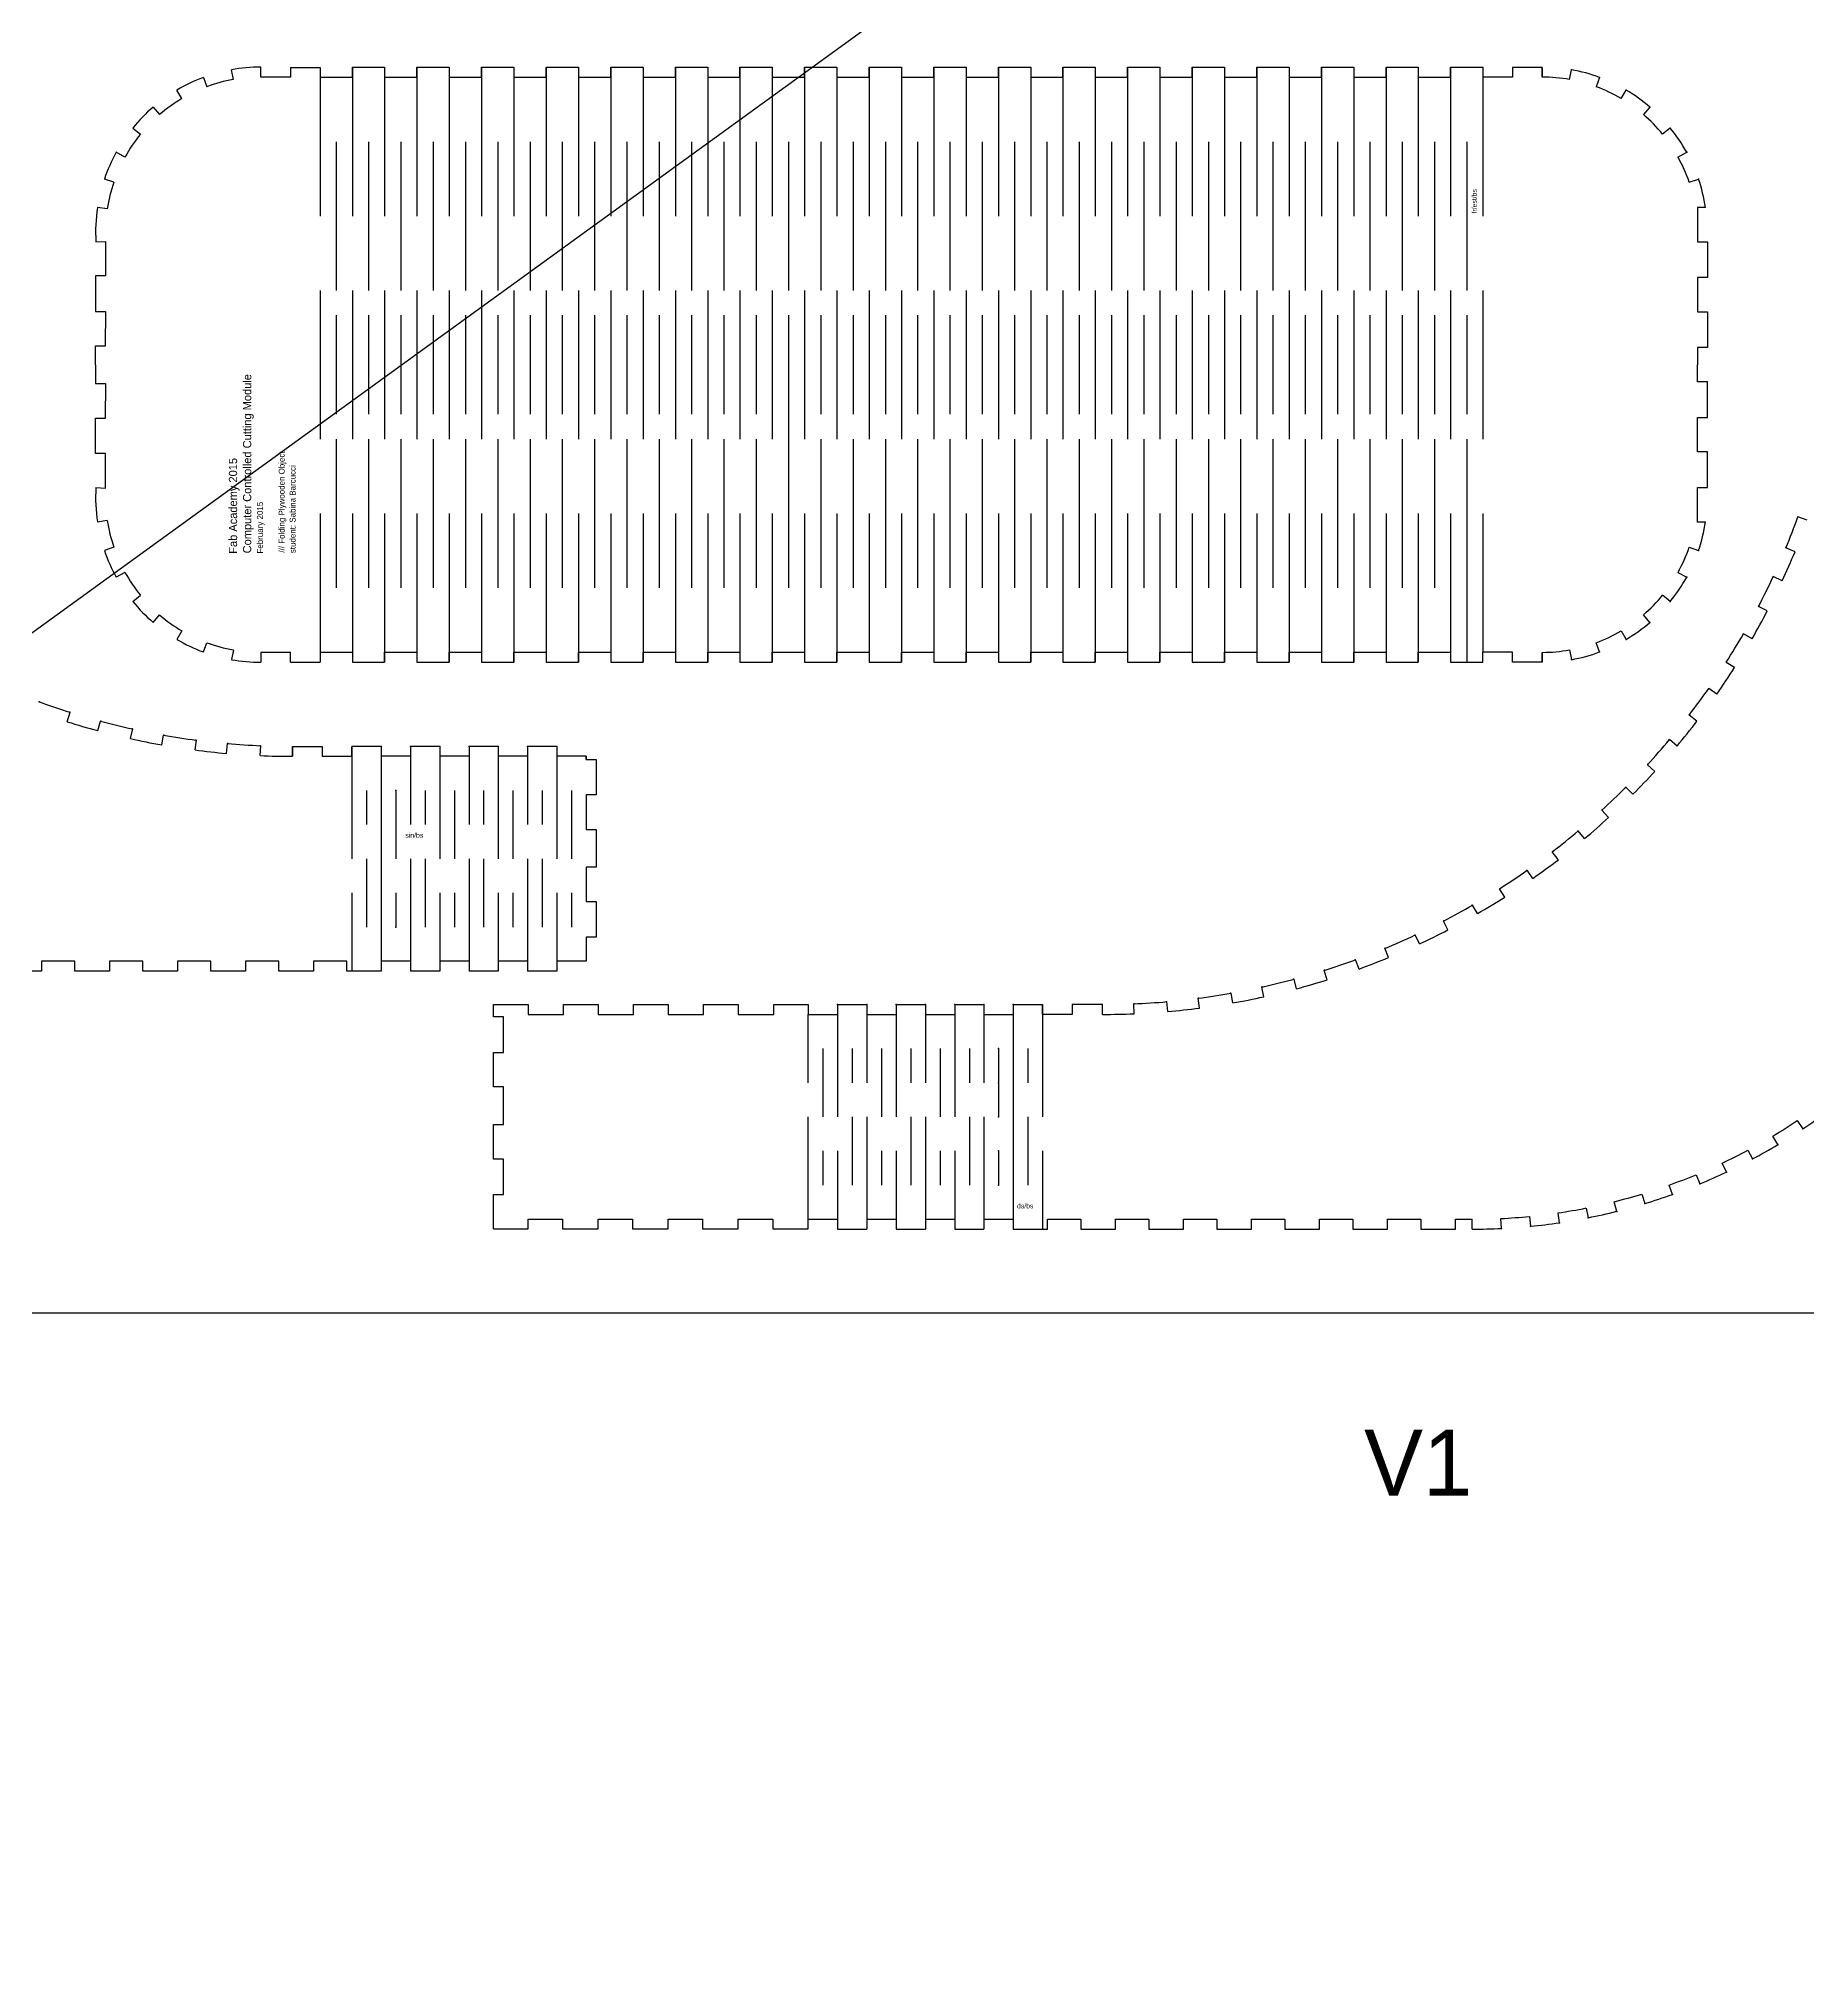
# Model space of a CAD drawing. Header units: millimetres. Extents: x -828 to 5071, y 1205 to 5492.
# Drawn here: x 3574 to 4109, y 4423 to 5009 of the extents above; entities that cross this region are included whole.
import ezdxf

# ---------------------------------------------------------------- set-up
doc = ezdxf.new("R2010")
doc.units = ezdxf.units.MM
doc.layers.get('0').update_dxf_attribs({"true_color": 0xe7f0ff})

msp = doc.modelspace()

# ---------------------------------------------------------------- linework, layer by layer
at = {"color": 5}
for p, q in [((3632.69, 4997.06), (3632.16, 5000.02)), ((3640.98, 4997.8), (3640.98, 5000.8)), ((3649.96, 5000.73), (3658.94, 5000.73)), ((3649.96, 5000.73), (3649.96, 4997.8)), ((3658.94, 5000.73), (3658.94, 4955.73)), ((3668.71, 4997.73), (3668.71, 5000.8)), ((3668.71, 5000.8), (3678.49, 5000.8)), ((3668.71, 5000.73), (3668.71, 4955.73)), ((3678.49, 5000.8), (3678.49, 4997.73)), ((3678.49, 5000.73), (3678.49, 4955.73)), ((3688.27, 4997.73), (3688.27, 5000.8)), ((3688.27, 5000.8), (3698.05, 5000.8)), ((3688.27, 5000.73), (3688.27, 4955.73)), ((3698.05, 5000.8), (3698.05, 4997.73)), ((3698.05, 5000.73), (3698.05, 4955.73)), ((3707.82, 4997.73), (3707.82, 5000.8)), ((3707.82, 5000.8), (3717.6, 5000.8)), ((3707.82, 5000.73), (3707.82, 4955.73)), ((3717.6, 5000.8), (3717.6, 4997.73)), ((3717.6, 5000.73), (3717.6, 4955.73)), ((3727.38, 4997.73), (3727.38, 5000.8)), ((3727.38, 5000.8), (3737.16, 5000.8)), ((3727.38, 5000.73), (3727.38, 4955.73)), ((3737.16, 5000.8), (3737.16, 4997.73)), ((3737.16, 5000.73), (3737.16, 4955.73)), ((3746.94, 4997.73), (3746.94, 5000.8)), ((3746.94, 5000.8), (3756.71, 5000.8)), ((3746.94, 5000.73), (3746.94, 4955.73)), ((3756.71, 5000.8), (3756.71, 4997.73)), ((3756.71, 5000.73), (3756.71, 4955.73)), ((3766.49, 4997.73), (3766.49, 5000.8)), ((3766.49, 5000.8), (3776.27, 5000.8)), ((3766.49, 5000.73), (3766.49, 4955.73)), ((3776.27, 5000.8), (3776.27, 4997.73)), ((3776.27, 5000.73), (3776.27, 4955.73)), ((3786.05, 4997.73), (3786.05, 5000.8)), ((3786.05, 5000.8), (3795.82, 5000.8)), ((3786.05, 5000.73), (3786.05, 4955.73)), ((3795.82, 5000.8), (3795.82, 4997.73)), ((3795.82, 5000.73), (3795.82, 4955.73)), ((3805.6, 4997.73), (3805.6, 5000.8)), ((3805.6, 5000.8), (3815.38, 5000.8)), ((3805.6, 5000.73), (3805.6, 4955.73)), ((3815.38, 5000.8), (3815.38, 4997.73)), ((3815.38, 5000.73), (3815.38, 4955.73)), ((3825.16, 4997.73), (3825.16, 5000.8)), ((3825.16, 5000.8), (3834.94, 5000.8)), ((3825.16, 5000.73), (3825.16, 4955.73)), ((3834.94, 5000.8), (3834.94, 4997.73)), ((3834.94, 5000.73), (3834.94, 4955.73)), ((3844.71, 4997.73), (3844.71, 5000.8)), ((3844.71, 5000.8), (3854.49, 5000.8)), ((3844.71, 5000.73), (3844.71, 4955.73)), ((3854.49, 5000.8), (3854.49, 4997.73)), ((3854.49, 5000.73), (3854.49, 4955.73)), ((3864.27, 4997.73), (3864.27, 5000.8)), ((3864.27, 5000.8), (3874.05, 5000.8)), ((3864.27, 5000.73), (3864.27, 4955.73)), ((3874.05, 5000.8), (3874.05, 4997.73)), ((3874.05, 5000.73), (3874.05, 4955.73)), ((3883.82, 4997.73), (3883.82, 5000.8)), ((3883.82, 5000.8), (3893.6, 5000.8)), ((3883.82, 5000.73), (3883.82, 4955.73)), ((3893.6, 5000.8), (3893.6, 4997.73)), ((3893.6, 5000.73), (3893.6, 4955.73)), ((3903.38, 4997.73), (3903.38, 5000.8)), ((3903.38, 5000.8), (3913.16, 5000.8)), ((3903.38, 5000.73), (3903.38, 4955.73)), ((3913.16, 5000.8), (3913.16, 4997.73)), ((3913.16, 5000.73), (3913.16, 4955.73)), ((3922.94, 4997.73), (3922.94, 5000.8)), ((3922.94, 5000.8), (3932.71, 5000.8)), ((3922.94, 5000.73), (3922.94, 4955.73)), ((3932.71, 5000.8), (3932.71, 4997.73)), ((3932.71, 5000.73), (3932.71, 4955.73)), ((3942.49, 4997.73), (3942.49, 5000.8)), ((3942.49, 5000.8), (3952.27, 5000.8)), ((3942.49, 5000.73), (3942.49, 4955.73)), ((3952.27, 5000.8), (3952.27, 4997.73)), ((3952.27, 5000.73), (3952.27, 4955.73)), ((3962.05, 4997.73), (3962.05, 5000.8)), ((3962.05, 5000.8), (3971.82, 5000.8)), ((3962.05, 5000.73), (3962.05, 4955.73)), ((3971.82, 5000.8), (3971.82, 4997.73)), ((3971.82, 5000.73), (3971.82, 4955.73)), ((3981.6, 4997.73), (3981.6, 5000.8)), ((3981.6, 5000.8), (3991.38, 5000.8)), ((3981.6, 5000.73), (3981.6, 4955.73)), ((3991.38, 5000.8), (3991.38, 4997.73)), ((3991.38, 5000.73), (3991.38, 4955.73)), ((4001.16, 4997.73), (4001.16, 5000.8)), ((4001.16, 5000.8), (4010.94, 5000.8)), ((4001.16, 5000.73), (4001.16, 4955.73)), ((4010.94, 5000.8), (4010.94, 4997.73)), ((4010.94, 5000.73), (4010.94, 4955.73)), ((4028.89, 5000.73), (4019.91, 5000.73)), ((4019.91, 5000.73), (4019.91, 4997.73)), ((4028.89, 5000.73), (4028.89, 4997.8)), ((4028.89, 4997.8), (4028.89, 5000.73)), ((4037.18, 4997.06), (4037.71, 5000.02)), ((3617.13, 4991.3), (3615.61, 4993.88)), ((3623.61, 4997.69), (3624.65, 4994.87)), ((3649.96, 4997.8), (3640.98, 4997.8)), ((3658.94, 4997.73), (3668.71, 4997.73)), ((3678.49, 4997.73), (3688.27, 4997.73)), ((3698.05, 4997.73), (3707.82, 4997.73)), ((3717.6, 4997.73), (3727.38, 4997.73)), ((3737.16, 4997.73), (3746.94, 4997.73)), ((3756.71, 4997.73), (3766.49, 4997.73)), ((3776.27, 4997.73), (3786.05, 4997.73)), ((3795.82, 4997.73), (3805.6, 4997.73)), ((3815.38, 4997.73), (3825.16, 4997.73)), ((3834.94, 4997.73), (3844.71, 4997.73)), ((3854.49, 4997.73), (3864.27, 4997.73)), ((3874.05, 4997.73), (3883.82, 4997.73)), ((3893.6, 4997.73), (3903.38, 4997.73)), ((3913.16, 4997.73), (3922.94, 4997.73)), ((3932.71, 4997.73), (3942.49, 4997.73)), ((3952.27, 4997.73), (3962.05, 4997.73)), ((3971.82, 4997.73), (3981.6, 4997.73)), ((3991.38, 4997.73), (4001.16, 4997.73)), ((4019.91, 4997.73), (4010.94, 4997.73)), ((4046.26, 4997.69), (4045.22, 4994.87)), ((4052.74, 4991.3), (4054.26, 4993.88)), ((3608.41, 4988.73), (3610.36, 4986.45)), ((4061.46, 4988.73), (4059.51, 4986.45)), ((3602.23, 4982.38), (3604.55, 4980.49)), ((4067.64, 4982.38), (4065.32, 4980.49)), ((3663.82, 4978.23), (3663.82, 4933.23)), ((3673.6, 4978.23), (3673.6, 4933.23)), ((3683.38, 4978.23), (3683.38, 4933.23)), ((3693.16, 4978.23), (3693.16, 4933.23)), ((3702.94, 4978.23), (3702.94, 4933.23)), ((3712.71, 4978.23), (3712.71, 4933.23)), ((3722.49, 4978.23), (3722.49, 4933.23)), ((3732.27, 4978.23), (3732.27, 4933.23)), ((3742.05, 4978.23), (3742.05, 4933.23)), ((3751.82, 4978.23), (3751.82, 4933.23)), ((3761.6, 4978.23), (3761.6, 4933.23)), ((3771.38, 4978.23), (3771.38, 4933.23)), ((3781.16, 4978.23), (3781.16, 4933.23)), ((3790.94, 4978.23), (3790.94, 4933.23)), ((3800.71, 4978.23), (3800.71, 4933.23)), ((3810.49, 4978.23), (3810.49, 4933.23)), ((3820.27, 4978.23), (3820.27, 4933.23)), ((3830.05, 4978.23), (3830.05, 4933.23)), ((3839.82, 4978.23), (3839.82, 4933.23)), ((3849.6, 4978.23), (3849.6, 4933.23)), ((3859.38, 4978.23), (3859.38, 4933.23)), ((3869.16, 4978.23), (3869.16, 4933.23)), ((3878.94, 4978.23), (3878.94, 4933.23)), ((3888.71, 4978.23), (3888.71, 4933.23)), ((3898.49, 4978.23), (3898.49, 4933.23)), ((3908.27, 4978.23), (3908.27, 4933.23)), ((3918.05, 4978.23), (3918.05, 4933.23)), ((3927.82, 4978.23), (3927.82, 4933.23)), ((3937.6, 4978.23), (3937.6, 4933.23)), ((3947.38, 4978.23), (3947.38, 4933.23)), ((3957.16, 4978.23), (3957.16, 4933.23)), ((3966.94, 4978.23), (3966.94, 4933.23)), ((3976.71, 4978.23), (3976.71, 4933.23)), ((3986.49, 4978.23), (3986.49, 4933.23)), ((3996.27, 4978.23), (3996.27, 4933.23)), ((4006.05, 4978.23), (4006.05, 4933.23)), ((3599.89, 4973.59), (3597.27, 4975.04)), ((4069.98, 4973.59), (4072.61, 4975.04)), ((3596.52, 4965.98), (3593.68, 4966.94)), ((4073.36, 4965.98), (4076.19, 4966.94)), ((3594.54, 4957.89), (3591.57, 4958.34)), ((4078.3, 4958.34), (4075.87, 4958.34)), ((4075.87, 4958.34), (4075.87, 4947.89)), ((3591.09, 4947.9), (3594.01, 4948.07)), ((3594.01, 4948.07), (3594.01, 4937.62)), ((4075.87, 4947.89), (4078.87, 4947.89)), ((4078.87, 4947.89), (4078.87, 4937.14)), ((3594.01, 4937.62), (3591.01, 4937.62)), ((3591.01, 4937.62), (3591.01, 4926.87)), ((4078.87, 4937.14), (4075.87, 4937.14)), ((4075.87, 4937.14), (4075.87, 4926.7)), ((3658.94, 4933.23), (3658.94, 4888.23)), ((3668.71, 4933.23), (3668.71, 4888.23)), ((3678.49, 4933.23), (3678.49, 4888.23)), ((3688.27, 4933.23), (3688.27, 4888.23)), ((3698.05, 4933.23), (3698.05, 4888.23)), ((3707.82, 4933.23), (3707.82, 4888.23)), ((3717.6, 4933.23), (3717.6, 4888.23)), ((3727.38, 4933.23), (3727.38, 4888.23)), ((3737.16, 4933.23), (3737.16, 4888.23)), ((3746.94, 4933.23), (3746.94, 4888.23)), ((3756.71, 4933.23), (3756.71, 4888.23)), ((3766.49, 4933.23), (3766.49, 4888.23)), ((3776.27, 4933.23), (3776.27, 4888.23)), ((3786.05, 4933.23), (3786.05, 4888.23)), ((3795.82, 4933.23), (3795.82, 4888.23)), ((3805.6, 4933.23), (3805.6, 4888.23)), ((3815.38, 4933.23), (3815.38, 4888.23)), ((3825.16, 4933.23), (3825.16, 4888.23)), ((3834.94, 4933.23), (3834.94, 4888.23)), ((3844.71, 4933.23), (3844.71, 4888.23)), ((3854.49, 4933.23), (3854.49, 4888.23)), ((3864.27, 4933.23), (3864.27, 4888.23)), ((3874.05, 4933.23), (3874.05, 4888.23)), ((3883.82, 4933.23), (3883.82, 4888.23)), ((3893.6, 4933.23), (3893.6, 4888.23)), ((3903.38, 4933.23), (3903.38, 4888.23)), ((3913.16, 4933.23), (3913.16, 4888.23)), ((3922.94, 4933.23), (3922.94, 4888.23)), ((3932.71, 4933.23), (3932.71, 4888.23)), ((3942.49, 4933.23), (3942.49, 4888.23)), ((3952.27, 4933.23), (3952.27, 4888.23)), ((3962.05, 4933.23), (3962.05, 4888.23)), ((3971.82, 4933.23), (3971.82, 4888.23)), ((3981.6, 4933.23), (3981.6, 4888.23)), ((3991.38, 4933.23), (3991.38, 4888.23)), ((4001.16, 4933.23), (4001.16, 4888.23)), ((4010.94, 4933.23), (4010.94, 4888.23)), ((3591.01, 4926.87), (3594.01, 4926.87)), ((3594.01, 4926.87), (3594.01, 4921.65)), ((3663.82, 4925.73), (3663.82, 4895.73)), ((3673.6, 4925.73), (3673.6, 4895.73)), ((3683.38, 4925.73), (3683.38, 4895.73)), ((3693.16, 4925.73), (3693.16, 4895.73)), ((3702.94, 4925.73), (3702.94, 4895.73)), ((3712.71, 4925.73), (3712.71, 4895.73)), ((3722.49, 4925.73), (3722.49, 4895.73)), ((3732.27, 4925.73), (3732.27, 4895.73)), ((3742.05, 4925.73), (3742.05, 4895.73)), ((3751.82, 4925.73), (3751.82, 4895.73)), ((3761.6, 4925.73), (3761.6, 4895.73)), ((3771.38, 4925.73), (3771.38, 4895.73)), ((3781.16, 4925.73), (3781.16, 4895.73)), ((3790.94, 4925.73), (3790.94, 4895.73)), ((3800.71, 4925.73), (3800.71, 4843.23)), ((3810.49, 4925.73), (3810.49, 4895.73)), ((3820.27, 4925.73), (3820.27, 4895.73)), ((3830.05, 4925.73), (3830.05, 4895.73)), ((3839.82, 4925.73), (3839.82, 4895.73)), ((3849.6, 4925.73), (3849.6, 4895.73)), ((3859.38, 4925.73), (3859.38, 4895.73)), ((3869.16, 4925.73), (3869.16, 4895.73)), ((3878.94, 4925.73), (3878.94, 4895.73)), ((3888.71, 4925.73), (3888.71, 4895.73)), ((3898.49, 4925.73), (3898.49, 4895.73)), ((3908.27, 4925.73), (3908.27, 4895.73)), ((3918.05, 4925.73), (3918.05, 4895.73)), ((3927.82, 4925.73), (3927.82, 4895.73)), ((3937.6, 4925.73), (3937.6, 4895.73)), ((3947.38, 4925.73), (3947.38, 4895.73)), ((3957.16, 4925.73), (3957.16, 4895.73)), ((3966.94, 4925.73), (3966.94, 4895.73)), ((3976.71, 4925.73), (3976.71, 4895.73)), ((3986.49, 4925.73), (3986.49, 4895.73)), ((3996.27, 4925.73), (3996.27, 4895.73)), ((4006.05, 4925.73), (4006.05, 4895.73)), ((4075.87, 4926.7), (4078.87, 4926.7)), ((4078.87, 4926.7), (4078.87, 4915.95)), ((3594.01, 4916.43), (3594.01, 4921.65)), ((3591.01, 4910.73), (3591.01, 4916.43)), ((3591.01, 4916.43), (3594.01, 4916.43)), ((4078.87, 4915.95), (4075.87, 4915.95)), ((4075.87, 4915.95), (4075.87, 4910.73)), ((3591.01, 4910.73), (3591.01, 4905.03)), ((4075.87, 4905.5), (4075.87, 4910.73)), ((3591.01, 4905.03), (3594.01, 4905.03)), ((3594.01, 4905.03), (3594.01, 4899.8)), ((3594.01, 4894.58), (3594.01, 4899.8)), ((4078.87, 4905.5), (4075.87, 4905.5)), ((4078.87, 4894.76), (4078.87, 4905.5)), ((3591.01, 4883.83), (3591.01, 4894.58)), ((3591.01, 4894.58), (3594.01, 4894.58)), ((4075.87, 4884.31), (4075.87, 4894.76)), ((4075.87, 4894.76), (4078.87, 4894.76)), ((3663.82, 4888.23), (3663.82, 4843.23)), ((3673.6, 4888.23), (3673.6, 4843.23)), ((3683.38, 4888.23), (3683.38, 4843.23)), ((3693.16, 4888.23), (3693.16, 4843.23)), ((3702.94, 4888.23), (3702.94, 4843.23)), ((3712.71, 4888.23), (3712.71, 4843.23)), ((3722.49, 4888.23), (3722.49, 4843.23)), ((3732.27, 4888.23), (3732.27, 4843.23)), ((3742.05, 4888.23), (3742.05, 4843.23)), ((3751.82, 4888.23), (3751.82, 4843.23)), ((3761.6, 4888.23), (3761.6, 4843.23)), ((3771.38, 4888.23), (3771.38, 4843.23)), ((3781.16, 4888.23), (3781.16, 4843.23)), ((3790.94, 4888.23), (3790.94, 4843.23)), ((3810.49, 4888.23), (3810.49, 4843.23)), ((3820.27, 4888.23), (3820.27, 4843.23)), ((3830.05, 4888.23), (3830.05, 4843.23)), ((3839.82, 4888.23), (3839.82, 4843.23)), ((3849.6, 4888.23), (3849.6, 4843.23)), ((3859.38, 4888.23), (3859.38, 4843.23)), ((3869.16, 4888.23), (3869.16, 4843.23)), ((3878.94, 4888.23), (3878.94, 4843.23)), ((3888.71, 4888.23), (3888.71, 4843.23)), ((3898.49, 4888.23), (3898.49, 4843.23)), ((3908.27, 4888.23), (3908.27, 4843.23)), ((3918.05, 4888.23), (3918.05, 4843.23)), ((3927.82, 4888.23), (3927.82, 4843.23)), ((3937.6, 4888.23), (3937.6, 4843.23)), ((3947.38, 4888.23), (3947.38, 4843.23)), ((3957.16, 4888.23), (3957.16, 4843.23)), ((3966.94, 4888.23), (3966.94, 4843.23)), ((3976.71, 4888.23), (3976.71, 4843.23)), ((3986.49, 4888.23), (3986.49, 4843.23)), ((3996.27, 4888.23), (3996.27, 4843.23)), ((4006.05, 4888.23), (4006.05, 4820.8)), ((3594.01, 4883.83), (3591.01, 4883.83)), ((3594.01, 4873.39), (3594.01, 4883.83)), ((4078.87, 4884.31), (4075.87, 4884.31)), ((4078.87, 4873.56), (4078.87, 4884.31)), ((3591.09, 4873.56), (3594.01, 4873.39)), ((4075.87, 4863.11), (4075.87, 4873.56)), ((4075.87, 4873.56), (4078.87, 4873.56)), ((3658.94, 4865.73), (3658.94, 4820.73)), ((3668.71, 4865.73), (3668.71, 4820.73)), ((3678.49, 4865.73), (3678.49, 4820.73)), ((3688.27, 4865.73), (3688.27, 4820.73)), ((3698.05, 4865.73), (3698.05, 4820.73)), ((3707.82, 4865.73), (3707.82, 4820.73)), ((3717.6, 4865.73), (3717.6, 4820.73)), ((3727.38, 4865.73), (3727.38, 4820.73)), ((3737.16, 4865.73), (3737.16, 4820.73)), ((3746.94, 4865.73), (3746.94, 4820.73)), ((3756.71, 4865.73), (3756.71, 4820.73)), ((3766.49, 4865.73), (3766.49, 4820.73)), ((3776.27, 4865.73), (3776.27, 4820.73)), ((3786.05, 4865.73), (3786.05, 4820.73)), ((3795.82, 4865.73), (3795.82, 4820.73)), ((3805.6, 4865.73), (3805.6, 4820.73)), ((3815.38, 4865.73), (3815.38, 4820.73)), ((3825.16, 4865.73), (3825.16, 4820.73)), ((3834.94, 4865.73), (3834.94, 4820.73)), ((3844.71, 4865.73), (3844.71, 4820.73)), ((3854.49, 4865.73), (3854.49, 4820.73)), ((3864.27, 4865.73), (3864.27, 4820.73)), ((3874.05, 4865.73), (3874.05, 4820.73)), ((3883.82, 4865.73), (3883.82, 4820.73)), ((3893.6, 4865.73), (3893.6, 4820.73)), ((3903.38, 4865.73), (3903.38, 4820.73)), ((3913.16, 4865.73), (3913.16, 4820.73)), ((3922.94, 4865.73), (3922.94, 4820.73)), ((3932.71, 4865.73), (3932.71, 4820.73)), ((3942.49, 4865.73), (3942.49, 4820.73)), ((3952.27, 4865.73), (3952.27, 4820.73)), ((3962.05, 4865.73), (3962.05, 4820.73)), ((3971.82, 4865.73), (3971.82, 4820.73)), ((3981.6, 4865.73), (3981.6, 4820.73)), ((3991.38, 4865.73), (3991.38, 4820.73)), ((4001.16, 4865.73), (4001.16, 4820.73)), ((4010.94, 4865.73), (4010.94, 4823.73)), ((4109.1, 4863.65), (4106.28, 4864.67)), ((3594.54, 4863.57), (3591.57, 4863.11)), ((4078.3, 4863.11), (4075.87, 4863.11)), ((3596.52, 4855.48), (3593.68, 4854.51)), ((4073.36, 4855.48), (4076.19, 4854.51)), ((4105.4, 4854.13), (4102.63, 4855.28)), ((3599.89, 4847.86), (3597.27, 4846.41)), ((4069.98, 4847.86), (4072.61, 4846.41)), ((4101.53, 4845.33), (4098.81, 4846.6)), ((3602.23, 4839.07), (3604.55, 4840.97)), ((4067.64, 4839.07), (4065.32, 4840.97)), ((4097.01, 4836.18), (4094.35, 4837.56)), ((3608.41, 4832.73), (3610.36, 4835)), ((3617.13, 4830.15), (3615.61, 4827.57)), ((4052.74, 4830.15), (4054.26, 4827.57)), ((4061.46, 4832.73), (4059.51, 4835)), ((3623.61, 4823.77), (3624.65, 4826.58)), ((3632.69, 4824.39), (3632.16, 4821.44)), ((3649.96, 4823.65), (3640.98, 4823.65)), ((3640.98, 4823.65), (3640.98, 4820.65)), ((3649.96, 4820.73), (3649.96, 4823.65)), ((3658.94, 4823.73), (3668.71, 4823.73)), ((3668.71, 4823.73), (3668.71, 4820.65)), ((3678.49, 4820.65), (3678.49, 4823.73)), ((3678.49, 4823.73), (3688.27, 4823.73)), ((3688.27, 4823.73), (3688.27, 4820.65)), ((3698.05, 4820.65), (3698.05, 4823.73)), ((3698.05, 4823.73), (3707.82, 4823.73)), ((3707.82, 4823.73), (3707.82, 4820.65)), ((3717.6, 4820.65), (3717.6, 4823.73)), ((3717.6, 4823.73), (3727.38, 4823.73)), ((3727.38, 4823.73), (3727.38, 4820.65)), ((3737.16, 4820.65), (3737.16, 4823.73)), ((3737.16, 4823.73), (3746.94, 4823.73)), ((3746.94, 4823.73), (3746.94, 4820.65)), ((3756.71, 4820.65), (3756.71, 4823.73)), ((3756.71, 4823.73), (3766.49, 4823.73)), ((3766.49, 4823.73), (3766.49, 4820.65)), ((3776.27, 4820.65), (3776.27, 4823.73)), ((3776.27, 4823.73), (3786.05, 4823.73)), ((3786.05, 4823.73), (3786.05, 4820.65)), ((3795.82, 4820.65), (3795.82, 4823.73)), ((3795.82, 4823.73), (3805.6, 4823.73)), ((3805.6, 4823.73), (3805.6, 4820.65)), ((3815.38, 4820.65), (3815.38, 4823.73)), ((3815.38, 4823.73), (3825.16, 4823.73)), ((3825.16, 4823.73), (3825.16, 4820.65)), ((3834.94, 4820.65), (3834.94, 4823.73)), ((3834.94, 4823.73), (3844.71, 4823.73)), ((3844.71, 4823.73), (3844.71, 4820.65)), ((3854.49, 4820.65), (3854.49, 4823.73)), ((3854.49, 4823.73), (3864.27, 4823.73)), ((3864.27, 4823.73), (3864.27, 4820.65)), ((3874.05, 4820.65), (3874.05, 4823.73)), ((3874.05, 4823.73), (3883.82, 4823.73)), ((3883.82, 4823.73), (3883.82, 4820.65)), ((3893.6, 4820.65), (3893.6, 4823.73)), ((3893.6, 4823.73), (3903.38, 4823.73)), ((3903.38, 4823.73), (3903.38, 4820.65)), ((3913.16, 4820.65), (3913.16, 4823.73)), ((3913.16, 4823.73), (3922.94, 4823.73)), ((3922.94, 4823.73), (3922.94, 4820.65)), ((3932.71, 4820.65), (3932.71, 4823.73)), ((3932.71, 4823.73), (3942.49, 4823.73)), ((3942.49, 4823.73), (3942.49, 4820.65)), ((3952.27, 4820.65), (3952.27, 4823.73)), ((3952.27, 4823.73), (3962.05, 4823.73)), ((3962.05, 4823.73), (3962.05, 4820.65)), ((3971.82, 4820.65), (3971.82, 4823.73)), ((3971.82, 4823.73), (3981.6, 4823.73)), ((3981.6, 4823.73), (3981.6, 4820.65)), ((3991.38, 4820.65), (3991.38, 4823.73)), ((3991.38, 4823.73), (4001.16, 4823.73)), ((4001.16, 4823.73), (4001.16, 4820.65)), ((4010.94, 4820.65), (4010.94, 4823.73)), ((4019.91, 4823.73), (4010.94, 4823.73)), ((4019.91, 4820.73), (4019.91, 4823.73)), ((4028.89, 4820.73), (4028.89, 4823.65)), ((4028.89, 4823.65), (4028.89, 4820.73)), ((4037.18, 4824.39), (4037.71, 4821.44)), ((4046.26, 4823.77), (4045.22, 4826.58)), ((4092.39, 4827.75), (4089.79, 4829.25)), ((3649.96, 4820.73), (3658.94, 4820.73)), ((3668.71, 4820.65), (3678.49, 4820.65)), ((3688.27, 4820.65), (3698.05, 4820.65)), ((3707.82, 4820.65), (3717.6, 4820.65)), ((3727.38, 4820.65), (3737.16, 4820.65)), ((3746.94, 4820.65), (3756.71, 4820.65)), ((3766.49, 4820.65), (3776.27, 4820.65)), ((3786.05, 4820.65), (3795.82, 4820.65)), ((3805.6, 4820.65), (3815.38, 4820.65)), ((3825.16, 4820.65), (3834.94, 4820.65)), ((3844.71, 4820.65), (3854.49, 4820.65)), ((3864.27, 4820.65), (3874.05, 4820.65)), ((3883.82, 4820.65), (3893.6, 4820.65)), ((3903.38, 4820.65), (3913.16, 4820.65)), ((3922.94, 4820.65), (3932.71, 4820.65)), ((3942.49, 4820.65), (3952.27, 4820.65)), ((3962.05, 4820.65), (3971.82, 4820.65)), ((3981.6, 4820.65), (3991.38, 4820.65)), ((4001.16, 4820.65), (4010.94, 4820.65)), ((4028.89, 4820.73), (4019.91, 4820.73)), ((4087.09, 4819.02), (4084.56, 4820.63)), ((4081.76, 4811.03), (4079.3, 4812.75)), ((3582.43, 4802.65), (3583.34, 4805.51)), ((3591.66, 4799.96), (3592.44, 4802.86)), ((3601.58, 4797.53), (3602.23, 4800.46)), ((4075.72, 4802.8), (4073.34, 4804.62)), ((3611, 4795.66), (3611.52, 4798.61)), ((3621.09, 4794.1), (3621.49, 4797.08)), ((3630.65, 4793.06), (3630.91, 4796.05)), ((3640.84, 4792.39), (3640.97, 4795.39)), ((3650.59, 4795.18), (3650.59, 4792.18)), ((3650.59, 4792.18), (3650.59, 4795.18)), ((3650.59, 4792.18), (3650.59, 4795.18)), ((3650.59, 4795.18), (3659.57, 4795.18)), ((3659.57, 4795.18), (3659.57, 4792.18)), ((3677.42, 4795.18), (3668.55, 4795.18)), ((3668.55, 4795.18), (3668.55, 4761.18)), ((3668.55, 4792.18), (3668.55, 4795.1)), ((3677.42, 4795.18), (3677.42, 4792.18)), ((3677.42, 4795.18), (3677.42, 4727.18)), ((3695.16, 4795.18), (3686.29, 4795.18)), ((3686.29, 4795.18), (3686.29, 4792.18)), ((3686.29, 4795.18), (3686.29, 4771.51)), ((3695.16, 4795.18), (3695.16, 4792.18)), ((3695.16, 4795.18), (3695.16, 4761.18)), ((3712.9, 4795.18), (3704.03, 4795.18)), ((3704.03, 4795.18), (3704.03, 4792.18)), ((3704.03, 4795.18), (3704.03, 4771.51)), ((3712.9, 4795.18), (3712.9, 4792.18)), ((3712.9, 4795.18), (3712.9, 4761.18)), ((3730.64, 4795.18), (3721.77, 4795.18)), ((3721.77, 4795.18), (3721.77, 4792.18)), ((3721.77, 4795.18), (3721.77, 4771.51)), ((3730.64, 4795.18), (3730.64, 4792.18)), ((3730.64, 4795.18), (3730.64, 4761.18)), ((4069.7, 4795.3), (4067.41, 4797.23)), ((3659.57, 4792.18), (3668.55, 4792.18)), ((3686.29, 4792.18), (3677.42, 4792.18)), ((3704.03, 4792.18), (3695.16, 4792.18)), ((3721.77, 4792.18), (3712.9, 4792.18)), ((3739.51, 4792.18), (3730.64, 4792.18)), ((3739.47, 4792.18), (3739.47, 4791.24)), ((3739.47, 4791.24), (3742.47, 4791.24)), ((3739.51, 4791.24), (3739.51, 4792.18)), ((3742.47, 4791.24), (3742.47, 4780.49)), ((4062.97, 4787.63), (4060.76, 4789.65)), ((4056.33, 4780.69), (4054.2, 4782.81)), ((3672.98, 4781.85), (3672.98, 4771.51)), ((3681.85, 4781.85), (3681.85, 4761.18)), ((3690.72, 4781.85), (3690.72, 4771.51)), ((3699.59, 4781.85), (3699.59, 4761.18)), ((3708.46, 4781.85), (3708.46, 4771.51)), ((3717.33, 4781.85), (3717.33, 4761.18)), ((3726.2, 4781.85), (3726.2, 4771.51)), ((3735.07, 4781.85), (3735.07, 4761.18)), ((3742.47, 4780.49), (3739.47, 4780.49)), ((3739.47, 4780.49), (3739.47, 4770.04)), ((4048.95, 4773.62), (4046.92, 4775.84)), ((3739.47, 4770.04), (3742.47, 4770.04)), ((3742.47, 4770.04), (3742.47, 4758.65)), ((4041.73, 4767.29), (4039.8, 4769.59)), ((3672.98, 4761.18), (3672.98, 4740.51)), ((3686.29, 4761.18), (3686.29, 4727.18)), ((3690.72, 4761.18), (3690.72, 4740.51)), ((3704.03, 4761.18), (3704.03, 4727.18)), ((3708.46, 4761.18), (3708.46, 4740.51)), ((3721.77, 4761.18), (3721.77, 4727.18)), ((3726.2, 4761.18), (3726.2, 4740.51)), ((4033.76, 4760.9), (4031.94, 4763.28)), ((3742.47, 4758.65), (3739.47, 4758.65)), ((3739.47, 4758.65), (3739.47, 4748.2)), ((4026.01, 4755.22), (4024.29, 4757.67)), ((3668.55, 4750.84), (3668.55, 4727.18)), ((3681.85, 4750.84), (3681.85, 4740.51)), ((3695.16, 4750.84), (3695.16, 4727.18)), ((3699.59, 4750.84), (3699.59, 4740.51)), ((3712.9, 4750.84), (3712.9, 4727.18)), ((3717.33, 4750.84), (3717.33, 4740.51)), ((3730.64, 4750.84), (3730.64, 4727.18)), ((3735.07, 4750.84), (3735.07, 4740.51)), ((3739.47, 4748.2), (3742.47, 4748.2)), ((3742.47, 4748.2), (3742.47, 4737.45)), ((4017.52, 4749.54), (4015.91, 4752.07)), ((4000.36, 4739.65), (3998.97, 4742.31)), ((4009.31, 4744.56), (4007.81, 4747.16)), ((3742.47, 4737.45), (3739.47, 4737.45)), ((3739.47, 4737.45), (3739.47, 4730.18)), ((3991.74, 4735.4), (3990.47, 4738.11)), ((3584.75, 4730.18), (3574.61, 4730.18)), ((3574.61, 4730.18), (3574.61, 4727.18)), ((3584.75, 4730.18), (3574.61, 4730.18)), ((3574.61, 4730.18), (3574.61, 4727.18)), ((3584.75, 4727.18), (3584.75, 4730.18)), ((3584.75, 4727.18), (3584.75, 4730.18)), ((3605.33, 4730.18), (3595.19, 4730.18)), ((3595.19, 4730.18), (3595.19, 4727.18)), ((3605.33, 4730.18), (3595.19, 4730.18)), ((3595.19, 4730.18), (3595.19, 4727.18)), ((3605.33, 4727.18), (3605.33, 4730.18)), ((3605.33, 4727.18), (3605.33, 4730.18)), ((3625.91, 4730.18), (3615.77, 4730.18)), ((3615.77, 4730.18), (3615.77, 4727.18)), ((3625.91, 4730.18), (3615.77, 4730.18)), ((3615.77, 4730.18), (3615.77, 4727.18)), ((3625.91, 4727.18), (3625.91, 4730.18)), ((3625.91, 4727.18), (3625.91, 4730.18)), ((3646.49, 4730.18), (3636.35, 4730.18)), ((3636.35, 4730.18), (3636.35, 4727.18)), ((3646.49, 4730.18), (3636.35, 4730.18)), ((3636.35, 4730.18), (3636.35, 4727.18)), ((3646.49, 4727.18), (3646.49, 4730.18)), ((3646.49, 4727.18), (3646.49, 4730.18)), ((3667.07, 4730.18), (3656.93, 4730.18)), ((3656.93, 4730.18), (3656.93, 4727.18)), ((3667.07, 4730.18), (3656.93, 4730.18)), ((3656.93, 4730.18), (3656.93, 4727.18)), ((3667.07, 4727.18), (3667.07, 4730.18)), ((3667.07, 4727.18), (3667.07, 4730.18)), ((3686.29, 4730.18), (3677.42, 4730.18)), ((3677.42, 4730.18), (3677.42, 4727.18)), ((3686.29, 4730.18), (3686.29, 4727.18)), ((3704.03, 4730.18), (3695.16, 4730.18)), ((3695.16, 4730.18), (3695.16, 4727.18)), ((3704.03, 4730.18), (3704.03, 4727.18)), ((3721.77, 4730.18), (3712.9, 4730.18)), ((3712.9, 4730.18), (3712.9, 4727.18)), ((3721.77, 4730.18), (3721.77, 4727.18)), ((3739.51, 4730.18), (3730.64, 4730.18)), ((3730.64, 4730.18), (3730.64, 4727.18)), ((3973.44, 4727.8), (3972.41, 4730.62)), ((3982.39, 4731.28), (3981.24, 4734.06)), ((3574.61, 4727.18), (3564.17, 4727.18)), ((3574.61, 4727.18), (3564.17, 4727.18)), ((3595.19, 4727.18), (3584.75, 4727.18)), ((3595.19, 4727.18), (3584.75, 4727.18)), ((3615.77, 4727.18), (3605.33, 4727.18)), ((3615.77, 4727.18), (3605.33, 4727.18)), ((3636.35, 4727.18), (3625.91, 4727.18)), ((3636.35, 4727.18), (3625.91, 4727.18)), ((3656.93, 4727.18), (3646.49, 4727.18)), ((3656.93, 4727.18), (3646.49, 4727.18)), ((3668.55, 4727.18), (3667.07, 4727.18)), ((3668.55, 4727.18), (3667.07, 4727.18)), ((3677.42, 4727.18), (3668.55, 4727.18)), ((3695.16, 4727.18), (3686.29, 4727.18)), ((3712.9, 4727.18), (3704.03, 4727.18)), ((3730.64, 4727.18), (3721.77, 4727.18)), ((3954.54, 4721.83), (3953.76, 4724.73)), ((3963.77, 4724.52), (3962.86, 4727.38)), ((3915.55, 4714.93), (3915.29, 4717.92)), ((3925.11, 4715.97), (3924.72, 4718.95)), ((3935.2, 4717.53), (3934.68, 4720.48)), ((3944.62, 4719.4), (3943.97, 4722.33)), ((3711.47, 4717.05), (3711.47, 4717.05)), ((3711.47, 4717.05), (3721.92, 4717.05)), ((3711.47, 4713.28), (3711.47, 4717.05)), ((3714.47, 4713.28), (3711.47, 4713.28)), ((3714.47, 4702.53), (3714.47, 4713.28)), ((3721.92, 4717.05), (3721.92, 4714.05)), ((3721.92, 4714.05), (3732.66, 4714.05)), ((3732.66, 4714.05), (3732.66, 4717.05)), ((3732.66, 4717.05), (3743.11, 4717.05)), ((3743.11, 4717.05), (3743.11, 4714.05)), ((3743.11, 4714.05), (3753.86, 4714.05)), ((3753.86, 4714.05), (3753.86, 4717.05)), ((3753.86, 4717.05), (3764.3, 4717.05)), ((3764.3, 4717.05), (3764.3, 4714.05)), ((3764.3, 4714.05), (3775.05, 4714.05)), ((3775.05, 4714.05), (3775.05, 4717.05)), ((3775.05, 4717.05), (3785.5, 4717.05)), ((3785.5, 4717.05), (3785.5, 4714.05)), ((3785.5, 4714.05), (3796.25, 4714.05)), ((3796.25, 4714.05), (3796.25, 4717.05)), ((3796.25, 4717.05), (3806.69, 4717.05)), ((3806.69, 4717.05), (3806.69, 4714.05)), ((3806.69, 4714.05), (3815.56, 4714.05)), ((3806.69, 4693.38), (3806.69, 4714.05)), ((3815.56, 4717.05), (3824.43, 4717.05)), ((3815.56, 4717.05), (3815.56, 4714.05)), ((3815.56, 4717.05), (3815.56, 4683.05)), ((3824.43, 4717.05), (3824.43, 4714.05)), ((3824.43, 4717.05), (3824.43, 4693.38)), ((3824.43, 4714.05), (3833.3, 4714.05)), ((3833.3, 4717.05), (3842.17, 4717.05)), ((3833.3, 4717.05), (3833.3, 4714.05)), ((3833.3, 4717.05), (3833.3, 4683.05)), ((3842.17, 4717.05), (3842.17, 4714.05)), ((3842.17, 4717.05), (3842.17, 4693.38)), ((3842.17, 4714.05), (3851.04, 4714.05)), ((3851.04, 4717.05), (3859.91, 4717.05)), ((3851.04, 4717.05), (3851.04, 4714.05)), ((3851.04, 4717.05), (3851.04, 4683.05)), ((3859.91, 4717.05), (3859.91, 4714.05)), ((3859.91, 4717.05), (3859.91, 4693.38)), ((3859.91, 4714.05), (3868.78, 4714.05)), ((3868.78, 4717.05), (3877.65, 4717.05)), ((3868.78, 4717.05), (3868.78, 4714.05)), ((3868.78, 4717.05), (3868.78, 4649.05)), ((3877.65, 4717.05), (3877.65, 4683.05)), ((3877.65, 4714.05), (3877.65, 4716.97)), ((3886.63, 4714.05), (3877.65, 4714.05)), ((3895.76, 4717.05), (3886.63, 4717.05)), ((3886.63, 4717.05), (3886.63, 4714.05)), ((3895.76, 4714.05), (3895.76, 4717.05)), ((3905.37, 4714.26), (3905.23, 4717.26)), ((3711.47, 4692.09), (3711.47, 4702.53)), ((3711.47, 4702.53), (3714.47, 4702.53)), ((3811.13, 4703.72), (3811.13, 4683.05)), ((3820, 4703.72), (3820, 4693.38)), ((3828.87, 4703.72), (3828.87, 4683.05)), ((3837.74, 4703.72), (3837.74, 4693.38)), ((3846.61, 4703.72), (3846.61, 4683.05)), ((3855.48, 4703.72), (3855.48, 4693.38)), ((3864.35, 4703.72), (3864.35, 4683.05)), ((3873.22, 4703.72), (3873.22, 4693.38)), ((3714.47, 4692.09), (3711.47, 4692.09)), ((3714.47, 4680.69), (3714.47, 4692.09)), ((3806.69, 4649.11), (3806.69, 4683.05)), ((3820, 4683.05), (3820, 4662.38)), ((3824.43, 4683.05), (3824.43, 4649.05)), ((3837.74, 4683.05), (3837.74, 4662.38)), ((3842.17, 4683.05), (3842.17, 4649.05)), ((3855.48, 4683.05), (3855.48, 4662.38)), ((3859.91, 4683.05), (3859.91, 4649.05)), ((3873.22, 4683.05), (3873.22, 4662.38)), ((3711.47, 4670.24), (3711.47, 4680.69)), ((3711.47, 4680.69), (3714.47, 4680.69)), ((4100.25, 4674.67), (4098.71, 4677.24)), ((4106.06, 4681.89), (4107.72, 4679.39)), ((3811.13, 4672.71), (3811.13, 4662.38)), ((3815.56, 4672.71), (3815.56, 4649.05)), ((3828.87, 4672.71), (3828.87, 4662.38)), ((3833.3, 4672.71), (3833.3, 4649.05)), ((3846.61, 4672.71), (3846.61, 4662.38)), ((3851.04, 4672.71), (3851.04, 4649.05)), ((3864.35, 4672.71), (3864.35, 4662.38)), ((3877.65, 4672.71), (3877.65, 4649.05)), ((4091.15, 4672.96), (4092.56, 4670.31)), ((3714.47, 4670.24), (3711.47, 4670.24)), ((3714.47, 4659.49), (3714.47, 4670.24)), ((4075.44, 4665.53), (4076.59, 4662.75)), ((4084.67, 4666.34), (4083.39, 4669.05)), ((3711.47, 4649.11), (3711.47, 4659.49)), ((3711.47, 4659.49), (3714.47, 4659.49)), ((4059.08, 4659.67), (4059.95, 4656.8)), ((4068.34, 4659.57), (4067.33, 4662.4)), ((4034.1, 4651), (4033.66, 4653.96)), ((4042.22, 4655.45), (4042.81, 4652.51)), ((4051.43, 4654.44), (4050.7, 4657.35)), ((3711.47, 4649.11), (3721.92, 4649.11)), ((3721.92, 4649.11), (3721.92, 4652.11)), ((3721.92, 4652.11), (3732.36, 4652.11)), ((3732.36, 4652.11), (3732.36, 4649.11)), ((3732.36, 4649.11), (3743.11, 4649.11)), ((3743.11, 4649.11), (3743.11, 4652.11)), ((3743.11, 4652.11), (3753.56, 4652.11)), ((3753.56, 4652.11), (3753.56, 4649.11)), ((3753.56, 4649.11), (3764.31, 4649.11)), ((3764.31, 4649.11), (3764.31, 4652.11)), ((3764.31, 4652.11), (3774.75, 4652.11)), ((3774.75, 4652.11), (3774.75, 4649.11)), ((3774.75, 4649.11), (3785.5, 4649.11)), ((3785.5, 4649.11), (3785.5, 4652.11)), ((3785.5, 4652.11), (3795.95, 4652.11)), ((3795.95, 4652.11), (3795.95, 4649.11)), ((3795.95, 4649.11), (3806.69, 4649.11)), ((3806.69, 4652.05), (3815.56, 4652.05)), ((3815.56, 4652.05), (3815.56, 4649.05)), ((3815.56, 4649.05), (3824.43, 4649.05)), ((3824.43, 4652.05), (3833.3, 4652.05)), ((3824.43, 4652.05), (3824.43, 4649.05)), ((3833.3, 4652.05), (3833.3, 4649.05)), ((3833.3, 4649.05), (3842.17, 4649.05)), ((3842.17, 4652.05), (3851.04, 4652.05)), ((3842.17, 4652.05), (3842.17, 4649.05)), ((3851.04, 4652.05), (3851.04, 4649.05)), ((3851.04, 4649.05), (3859.91, 4649.05)), ((3859.91, 4652.05), (3868.78, 4652.05)), ((3859.91, 4652.05), (3859.91, 4649.05)), ((3868.78, 4652.05), (3868.78, 4649.05)), ((3868.78, 4649.05), (3877.65, 4649.05)), ((3877.65, 4649.05), (3879.13, 4649.05)), ((3877.65, 4649.05), (3879.13, 4649.05)), ((3879.13, 4649.05), (3879.13, 4652.05)), ((3879.13, 4652.05), (3889.27, 4652.05)), ((3879.13, 4649.05), (3879.13, 4652.05)), ((3879.13, 4652.05), (3889.27, 4652.05)), ((3889.27, 4652.05), (3889.27, 4649.05)), ((3889.27, 4652.05), (3889.27, 4649.05)), ((3889.27, 4649.05), (3899.71, 4649.05)), ((3889.27, 4649.05), (3899.71, 4649.05)), ((3899.71, 4649.05), (3899.71, 4652.05)), ((3899.71, 4652.05), (3909.85, 4652.05)), ((3899.71, 4649.05), (3899.71, 4652.05)), ((3899.71, 4652.05), (3909.85, 4652.05)), ((3909.85, 4652.05), (3909.85, 4649.05)), ((3909.85, 4652.05), (3909.85, 4649.05)), ((3909.85, 4649.05), (3920.29, 4649.05)), ((3909.85, 4649.05), (3920.29, 4649.05)), ((3920.29, 4649.05), (3920.29, 4652.05)), ((3920.29, 4652.05), (3930.43, 4652.05)), ((3920.29, 4649.05), (3920.29, 4652.05)), ((3920.29, 4652.05), (3930.43, 4652.05)), ((3930.43, 4652.05), (3930.43, 4649.05)), ((3930.43, 4652.05), (3930.43, 4649.05)), ((3930.43, 4649.05), (3940.87, 4649.05)), ((3930.43, 4649.05), (3940.87, 4649.05)), ((3940.87, 4649.05), (3940.87, 4652.05)), ((3940.87, 4652.05), (3951.01, 4652.05)), ((3940.87, 4649.05), (3940.87, 4652.05)), ((3940.87, 4652.05), (3951.01, 4652.05)), ((3951.01, 4652.05), (3951.01, 4649.05)), ((3951.01, 4652.05), (3951.01, 4649.05)), ((3951.01, 4649.05), (3961.45, 4649.05)), ((3951.01, 4649.05), (3961.45, 4649.05)), ((3961.45, 4649.05), (3961.45, 4652.05)), ((3961.45, 4652.05), (3971.59, 4652.05)), ((3961.45, 4649.05), (3961.45, 4652.05)), ((3961.45, 4652.05), (3971.59, 4652.05)), ((3971.59, 4652.05), (3971.59, 4649.05)), ((3971.59, 4652.05), (3971.59, 4649.05)), ((3971.59, 4649.05), (3982.03, 4649.05)), ((3971.59, 4649.05), (3982.03, 4649.05)), ((3982.03, 4649.05), (3982.03, 4652.05)), ((3982.03, 4652.05), (3992.17, 4652.05)), ((3982.03, 4649.05), (3982.03, 4652.05)), ((3982.03, 4652.05), (3992.17, 4652.05)), ((3992.17, 4652.05), (3992.17, 4649.05)), ((3992.17, 4652.05), (3992.17, 4649.05)), ((3992.17, 4649.05), (4002.61, 4649.05)), ((3992.17, 4649.05), (4002.61, 4649.05)), ((4002.61, 4649.05), (4002.61, 4652.05)), ((4002.61, 4652.05), (4007.68, 4652.05)), ((4002.61, 4649.05), (4002.61, 4652.05)), ((4002.61, 4652.05), (4007.68, 4652.05)), ((4007.68, 4649.05), (4007.68, 4652.05)), ((4016.51, 4649.26), (4016.37, 4652.26)), ((4025.03, 4652.9), (4025.33, 4649.91))]:
    msp.add_line(p, q, dxfattribs=at)
at = {"color": 1}
msp.add_line((4226.23, 4623.6), (3326.23, 4623.6), dxfattribs=at)
at = {"color": 4}
msp.add_lwpolyline([(3010.15, 4422.6), (4485.06, 5491.74)], dxfattribs=at)
at = {"color": 5}
for centre, radius, start, end in [((3640.98, 4950.82), 49.98, 90, 100.1692), ((4028.89, 4950.82), 49.98, 69.66159, 79.8308), ((3640.98, 4950.82), 49.98, 110.33841, 120.50761), ((3640.98, 4950.82), 46.98, 100.1692, 110.33841), ((4028.89, 4950.82), 46.98, 79.8308, 90), ((4028.89, 4950.82), 46.98, 59.49239, 69.66159), ((4028.89, 4950.82), 49.98, 49.32319, 59.49239), ((3640.98, 4950.82), 49.98, 130.67681, 140.84601), ((3640.98, 4950.82), 46.98, 120.50761, 130.67681), ((4028.89, 4950.82), 46.98, 39.15399, 49.32319), ((4028.89, 4950.82), 49.98, 28.98478, 39.15399), ((3640.98, 4950.82), 46.98, 140.84601, 151.01522), ((3640.98, 4950.82), 49.98, 151.01522, 161.18442), ((4028.89, 4950.82), 46.98, 18.81558, 28.98478), ((3640.98, 4950.82), 46.98, 161.18442, 171.35362), ((4028.89, 4950.82), 49.98, 8.64638, 18.81558), ((3640.98, 4950.82), 49.98, 171.35362, 183.35967), ((3640.98, 4870.63), 49.98, 176.64033, 188.64638), ((3895.61, 4941.19), 224.14, 337.46166, 340.03834), ((3640.98, 4870.63), 46.98, 188.64638, 198.81558), ((4028.89, 4870.63), 49.98, 341.18442, 351.35362), ((3640.98, 4870.63), 49.98, 198.81558, 208.98478), ((4028.89, 4870.63), 46.98, 331.01522, 341.18442), ((3895.61, 4941.19), 227.14, 335.03784, 337.46216), ((3640.98, 4870.63), 46.98, 208.98478, 219.15399), ((4028.89, 4870.63), 49.98, 320.84601, 331.01522), ((3895.61, 4941.19), 224.14, 332.46166, 335.03834), ((3640.98, 4870.63), 49.98, 219.15399, 229.32319), ((4028.89, 4870.63), 46.98, 310.67681, 320.84601), ((3895.61, 4941.19), 227.14, 330.03784, 332.46216), ((3640.98, 4870.63), 46.98, 229.32319, 239.49239), ((4028.89, 4870.63), 46.98, 290.33841, 300.50761), ((4028.89, 4870.63), 49.98, 300.50761, 310.67681), ((3640.98, 4870.63), 49.98, 239.49239, 249.66159), ((3640.98, 4870.63), 46.98, 249.66159, 259.8308), ((4028.89, 4870.63), 46.98, 270, 280.1692), ((4028.89, 4870.63), 49.98, 280.1692, 290.33841), ((3895.61, 4941.19), 224.14, 327.46166, 330.03834), ((3640.98, 4870.63), 49.98, 259.8308, 270), ((3895.61, 4941.19), 227.14, 325.03784, 327.46216), ((3895.61, 4941.19), 224.14, 322.46166, 325.03834), ((3650.59, 5019.32), 224.14, 249.96166, 252.53834), ((3650.59, 5019.32), 227.14, 252.53784, 254.96216), ((3650.59, 5019.32), 224.14, 254.96166, 257.53834), ((3895.61, 4941.19), 227.14, 320.03784, 322.46216), ((3650.59, 5019.32), 227.14, 257.53784, 259.96216), ((3650.59, 5019.32), 224.14, 259.96166, 262.53834), ((3650.59, 5019.32), 224.14, 264.96166, 267.53834), ((3895.61, 4941.19), 224.14, 317.46166, 320.03834), ((3650.59, 5019.32), 227.14, 262.53784, 264.96216), ((3650.59, 5019.32), 227.14, 267.53784, 270), ((3895.61, 4941.19), 224.14, 312.46166, 315.03834), ((3895.61, 4941.19), 227.14, 315.03784, 317.46216), ((3895.61, 4941.19), 227.14, 310.03784, 312.46216), ((3895.61, 4941.19), 224.14, 307.46166, 310.03834), ((3895.61, 4941.19), 227.14, 305.03784, 307.46216), ((3895.61, 4941.19), 224.14, 302.46166, 305.03834), ((3895.61, 4941.19), 227.14, 300.03784, 302.46216), ((3895.61, 4941.19), 224.14, 297.46166, 300.03834), ((3895.61, 4941.19), 224.14, 292.46166, 295.03834), ((3895.61, 4941.19), 227.14, 295.03784, 297.46216), ((3895.61, 4941.19), 224.14, 287.46166, 290.03834), ((3895.61, 4941.19), 227.14, 290.03784, 292.46216), ((3895.61, 4941.19), 224.14, 282.46166, 285.03834), ((3895.61, 4941.19), 227.14, 285.03784, 287.46216), ((3895.61, 4941.19), 224.14, 272.46166, 275.03834), ((3895.61, 4941.19), 224.14, 277.46166, 280.03834), ((3895.61, 4941.19), 227.14, 280.03784, 282.46216), ((3895.61, 4941.19), 227.14, 270.03784, 272.46216), ((3895.61, 4941.19), 227.14, 275.03784, 277.46216), ((4007.68, 4829.12), 180.07, 303.75, 306.5625), ((4007.68, 4829.12), 177.07, 300.93751, 303.75), ((4007.68, 4829.12), 177.07, 295.31252, 298.12501), ((4007.68, 4829.12), 180.07, 298.125, 300.9375), ((4007.68, 4829.12), 177.07, 289.68755, 292.50003), ((4007.68, 4829.12), 180.07, 292.5, 295.3125), ((4007.68, 4829.12), 177.07, 284.06258, 286.87506), ((4007.68, 4829.12), 180.07, 286.875, 289.6875), ((4007.68, 4829.12), 177.07, 278.4375, 281.2501), ((4007.68, 4829.12), 180.07, 281.25, 284.0625), ((4007.68, 4829.12), 180.07, 270, 272.8125), ((4007.68, 4829.12), 177.07, 272.8125, 275.625), ((4007.68, 4829.12), 180.07, 275.625, 278.4375)]:
    msp.add_arc(centre, radius, start, end, dxfattribs=at)
for p in [(4037.71, 5000.02), (4046.26, 4997.69), (4054.26, 4993.88), (4061.46, 4988.73), (4067.64, 4982.38), (4072.61, 4975.04), (4076.19, 4966.94), (4106.23, 4864.53), (4076.19, 4854.51), (4102.69, 4855.42), (4072.61, 4846.41), (4098.75, 4846.47), (4067.64, 4839.07), (4094.42, 4837.69), (4061.46, 4832.73), (4046.26, 4823.77), (4054.26, 4827.57), (4089.72, 4829.12), (4037.71, 4821.44), (4084.65, 4820.76), (4079.21, 4812.63), (3573.93, 4808.7), (3583.19, 4805.55), (3592.58, 4802.82), (3602.08, 4800.49), (4073.43, 4804.74), (3611.67, 4798.59), (3621.34, 4797.1), (3631.06, 4796.03), (3640.82, 4795.39), (3677.42, 4795.18), (3686.29, 4795.18), (3695.16, 4795.18), (3704.03, 4795.18), (3712.9, 4795.18), (3721.77, 4795.18), (3730.64, 4795.18), (4067.31, 4797.12), (4060.86, 4789.76), (4054.1, 4782.7), (3681.85, 4781.85), (4047.03, 4775.94), (4039.68, 4769.49), (4032.06, 4763.37), (4024.17, 4757.59), (3999.1, 4742.38), (4007.68, 4747.08), (3681.85, 4740.51), (3990.33, 4738.05), (3972.27, 4730.57), (3981.38, 4734.11), (3953.62, 4724.69), (3963.01, 4727.43), (3915.14, 4717.9), (3924.86, 4718.97), (3934.53, 4720.46), (3944.12, 4722.36), (3815.56, 4717.05), (3824.43, 4717.05), (3833.3, 4717.05), (3842.17, 4717.05), (3851.04, 4717.05), (3859.91, 4717.05), (3868.78, 4717.05), (3905.38, 4717.26), (3864.35, 4703.72), (3864.35, 4693.38), (3864.35, 4683.05), (4107.72, 4679.39), (3864.35, 4672.71), (4100.25, 4674.67), (4084.67, 4666.34), (4092.56, 4670.31), (3864.35, 4662.38), (4068.34, 4659.57), (4076.59, 4662.75), (4051.43, 4654.44), (4059.95, 4656.8), (4016.51, 4649.26), (4025.33, 4649.91), (4034.1, 4651), (4042.81, 4652.51)]:
    msp.add_point(p, dxfattribs=at)

# ---------------------------------------------------------------- texts
at = {"color": 1}
for s, height, p in [('fr/est/bs', 1.5, (4009.08, 4956.5)), ('Computer Controlled Cutting Module', 2.5, (3638.11, 4853.62)), ('Fab Academy 2015', 2.5, (3633.83, 4853.5)), ('/// Folding Plywooden Object', 1.8, (3648.21, 4853.85)), ('student: Sabina Barcucci', 1.8, (3651.52, 4853.68)), ('February 2015', 1.8, (3641.66, 4853.57))]:
    msp.add_text(s, height=height, rotation=90, dxfattribs=at).set_placement(p)
for s, p in [('sin/bs', (3684.76, 4767.53)), ('ds/bs', (3869.91, 4655.33))]:
    msp.add_text(s, height=1.5, dxfattribs=at).set_placement(p)
at = {"color": 4, "insert": (3974.96, 4588.35), "char_height": 20, "width": 329.2091, "attachment_point": 1}
msp.add_mtext('V1', dxfattribs=at)

doc.saveas('drawing.dxf')
